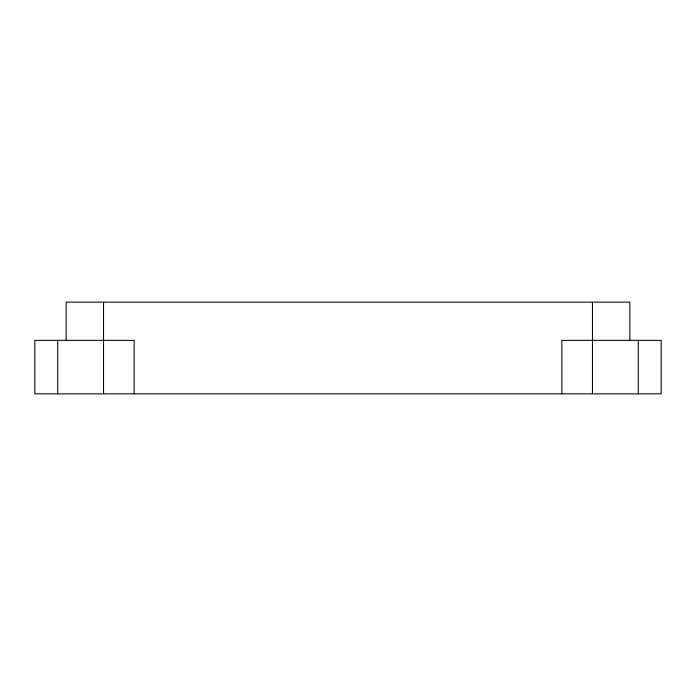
<?xml version="1.0" encoding="UTF-8"?>
<svg xmlns="http://www.w3.org/2000/svg" width="696" height="696" viewBox="0 0 696 696"><rect width="100%" height="100%" fill="white"/><g stroke="black" fill="none" stroke-linecap="round" stroke-linejoin="round"><path stroke-width="1.04" d="M638.284 340.361L638.284 393.832M629.88 340.361L629.88 302.168L66.12 302.168L66.12 340.361M592.453 302.168L592.453 393.832M561.889 393.832L561.889 340.361L661.2 340.361L661.2 393.832L34.8 393.832L34.8 340.361L134.111 340.361L134.111 393.832M103.547 302.168L103.547 393.832M57.716 340.361L57.716 393.832"/></g></svg>
